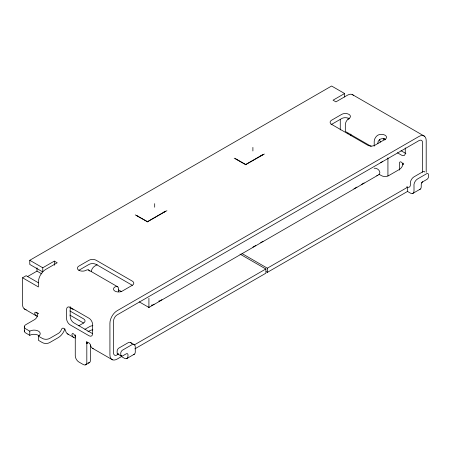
<?xml version="1.0" encoding="UTF-8"?>
<svg xmlns="http://www.w3.org/2000/svg" width="451" height="451" viewBox="0 0 451 451"><rect width="100%" height="100%" fill="white"/><g stroke="black" fill="none" stroke-linecap="round" stroke-linejoin="round"><path stroke-width="0.68" d="M148.915 307.419L148.915 298.274M377.814 143.548C377.51 139.782 381.929 137.239 385.036 139.376A5.108 2.948 0 0 1 385.611 139.771M164.976 211.682L166.943 210.724M234.199 158.194L245.677 164.666L264.371 154.028M139.201 301.832L148.915 307.447L377.865 175.259C382.561 173.009 378.073 167.603 374.172 168.223M26.158 309.606A10.21 5.897 -60 0 1 22.55 304.47L22.55 277.788L38.436 286.96L38.436 281.954A10.21 5.897 -60 0 1 45.658 269.45L57.209 262.781L54.323 261.112L42.766 267.781L42.766 271.947L29.772 264.444L29.772 260.278L331.603 86.017L344.598 93.52L344.598 96.993M22.55 277.788L26.158 275.702L38.549 282.856M27.607 276.536L36.993 271.119L41.858 273.926M344.598 93.52L333.047 100.19L335.933 101.858L347.49 95.189A10.21 5.897 -60 0 1 353.742 95.747M263.074 154.456L245.677 164.502L235.495 158.628M165.647 211.153L147.471 221.65L135.221 214.89M78.874 270.284L88.982 264.444A5.108 2.948 0 0 1 96.204 264.444L132.306 285.291A5.108 2.948 0 0 0 132.306 281.12L96.204 260.278A5.108 2.948 0 0 0 88.982 260.278L78.874 266.113A5.108 2.948 0 0 0 78.874 270.284A5.108 2.948 0 0 0 86.096 270.284A5.108 2.948 -60 0 1 89.484 271.068M97.196 264.703L94.761 266.113A5.108 2.948 -60 0 0 91.203 271.609M132.306 285.291L122.198 291.126A5.108 2.948 0 0 1 114.977 291.126A5.108 2.948 0 0 1 114.977 286.96A5.108 2.948 -60 0 1 118.585 289.04L118.585 291.712M374.206 146.13L374.206 141.462A5.108 2.948 -60 0 1 377.814 135.21A5.108 2.948 0 0 1 385.036 135.21A5.108 2.948 0 0 1 385.036 139.376L374.928 145.216A5.108 2.948 0 0 1 367.706 145.216L331.603 124.369A5.108 2.948 0 0 1 331.603 120.203L341.711 114.362A5.108 2.948 0 0 1 348.933 114.362A5.108 2.948 0 0 1 348.933 118.534A5.108 2.948 -60 0 0 345.319 124.786L345.319 131.455L371.196 146.395M78.75 325.797L83.565 323.017A5.108 2.948 0 0 0 83.565 318.851L69.866 310.942M84.889 329.343L89.704 326.563A5.108 2.948 0 0 1 92.867 325.712M87.9 331.773L89.704 330.73A5.108 2.948 0 0 1 92.867 329.878M154.112 304.177L151.801 305.507L151.801 304.927M161.915 299.673L159.023 301.341L159.023 300.755M252.893 247.142L255.785 245.479M260.695 242.644L263.006 241.308M353.984 188.777L356.876 187.114M361.206 184.611L364.098 182.943M85.527 364.865L89.58 362.525M118.669 353.945L116.42 355.247A5.108 2.948 -60 0 1 113.534 352.829L113.534 321.14A5.108 2.948 -60 0 1 117.142 314.888L418.973 140.627A5.108 2.948 -60 0 1 422.587 142.713L422.587 172.288M134.263 344.942L265.893 268.948L265.893 273.199L134.877 348.843M242.086 253.603L267.353 268.187L407.512 187.272L407.512 191.438L267.353 272.359L266.152 271.66M133.473 354.514A5.108 2.948 60 0 0 135.277 351.943L135.277 346.943A5.108 2.948 -60 0 0 131.669 344.857L122.559 350.117A2.554 1.471 -60 0 0 120.755 353.246L120.755 354.914A2.554 1.471 -60 0 0 122.559 355.952L126.167 353.872A2.554 1.471 -60 0 1 127.977 354.914L127.977 356.16A5.108 2.948 60 0 1 124.363 358.246L121.477 356.578L117.142 359.081A10.21 5.897 -60 0 1 109.92 354.914L109.92 323.226A10.21 5.897 -60 0 1 117.142 310.722L418.973 136.461A10.21 5.897 -60 0 1 426.195 140.627L426.195 172.31M126.686 358.613L134.432 354.136M412.721 193.473L420.383 189.048M262.161 155.15L260.864 155.578M376.771 175.777L377.865 175.259M118.472 354.012L117.502 353.872A2.554 1.471 -60 0 1 117.142 352.829L117.142 351.16A2.554 1.471 -60 0 1 118.946 348.031L128.056 342.771A5.108 2.948 -60 0 1 131.45 343.555M163.431 212.28L164.728 211.846L147.471 221.807L137.431 216.012L138.728 216.446M237.705 159.75L236.409 159.316M38.701 313.795C39.079 313.828 34.361 310.525 34.693 313.298A10.21 5.897 -60 0 0 37.264 316.32M384.63 139.145L383.976 138.767M117.632 353.973L121.398 356.138M92.348 348.211L112.502 359.808M352.13 94.456L424.504 136.247M383.807 138.666L385.036 139.376M401.018 150.69L405.257 153.137A5.108 2.948 60 0 0 405.883 153.436M397.404 152.771L401.644 155.223A5.108 2.948 60 0 0 405.257 153.137L405.257 147.894M407.512 187.272L406.785 186.855A5.108 2.948 60 0 0 410.399 184.769L410.399 183.997A5.108 2.948 -60 0 1 413.922 176.899L423.032 171.639A2.554 1.471 -60 0 1 424.729 172.028M378.992 174.244L381.428 175.648A5.108 2.948 0 0 0 388.649 175.648L399.479 169.396A5.108 2.948 -60 0 0 403.087 163.144L403.087 164.53M407.512 191.438L410.399 193.107A5.108 2.948 60 0 0 414.007 191.021L414.007 186.083A5.108 2.948 -60 0 1 417.536 178.979L426.646 173.72A2.554 1.471 -60 0 1 428.45 174.762L428.45 177.328A2.554 1.471 -60 0 1 426.646 179.56L423.032 181.64A2.554 1.471 -60 0 0 421.228 184.707L421.228 186.855A5.108 2.948 60 0 1 419.424 189.42M240.005 254.088L265.171 268.616A5.108 2.948 60 0 0 265.893 268.948M88.413 269.918L117.745 286.853M118.551 289.903L121.663 291.701M29.772 260.278L42.766 267.781M130.824 342.664L134.432 344.75M70.142 307.762L73.096 309.471M69.866 315.108L83.565 323.017M92.59 333.65A5.108 2.948 60 0 1 88.982 335.736L70.209 324.895A5.108 2.948 60 0 1 66.596 318.643L66.596 309.471A5.108 2.948 60 0 1 70.209 307.385L88.982 318.226A5.108 2.948 60 0 1 92.59 324.478L92.59 333.65L73.817 322.809A5.108 2.948 60 0 1 70.209 316.557L70.209 307.385A5.108 2.948 60 0 1 70.26 306.691M67.436 333.83L73.575 337.371M64.893 328.841A10.21 5.897 -60 0 1 58.292 337.613L49.627 342.613A5.108 2.948 0 0 1 42.405 342.613L38.436 340.319L38.436 336.153A6.128 3.535 0 0 0 38.436 331.147A6.128 3.535 0 0 0 29.772 331.147L25.797 328.858A5.108 2.948 0 0 1 25.797 324.686L34.462 319.686A5.108 2.948 -60 0 0 37.591 315.796L37.625 314.043L36.272 312.391M38.436 336.153L42.405 338.447A5.108 2.948 0 0 0 49.627 338.447L58.292 333.441A5.108 2.948 -60 0 0 61.421 329.551C62.277 326.338 65.587 329.123 65.745 331.226A10.21 5.897 -60 0 0 68.315 334.247M39.124 335.792A6.128 3.535 0 0 0 29.772 335.318L25.797 333.024A5.108 2.948 0 0 1 24.478 330.177M24.241 308.85L36.384 315.903M349.367 118.822L348.933 118.534A5.108 2.948 0 0 0 341.711 118.534L331.603 124.369A5.108 2.948 0 0 0 331.028 124.764M136.518 215.324L137.183 215.849M350.692 134.088L350.917 134.691M86.919 342.912L87.043 343.521L86.817 341.57L86.817 362.418A5.108 2.948 60 0 1 83.204 364.498L78.874 362.001A5.108 2.948 60 0 1 75.261 355.743L75.261 334.901C77.036 340.623 72.78 329.89 71.884 334.766A10.21 5.897 -60 0 0 75.447 337.962M75.362 336.237L75.441 336.677M87.009 343.358C87.641 340.815 90.634 344.085 90.657 345.607A10.21 5.897 -60 0 0 93.227 348.629M399.479 170.089L399.479 163.144A2.554 1.471 60 0 1 400.973 161.948A2.554 1.471 60 0 1 402.98 164.452M387.928 157.861L387.928 175.23A5.108 2.948 60 0 0 387.978 175.986M350.737 134.308L350.737 135.695M348.211 118.117L348.211 119.521M340.268 119.414L340.268 129.944M267.353 268.187L267.353 272.359M252.893 147.398L252.893 150.978M245.677 164.35L245.677 164.818M154.693 203.649L154.693 207.229M148.915 306.996L148.915 307.447M147.471 221.492L147.471 221.965M121.477 355.365L121.477 356.578M90.425 345.043L90.425 360.332A5.108 2.948 60 0 1 88.052 362.88M54.323 261.112L54.323 265.278M36.993 267.838L36.993 271.119M29.772 331.147L29.772 335.318M24.326 326.513L24.326 331.197M347.992 133.011A5.108 2.948 -60 0 1 347.727 133.823M380.548 142.065A5.108 2.948 60 0 1 379.477 139.68M382.662 161.283A10.21 5.897 -60 0 1 380.706 162.726M422.587 181.618A10.21 5.897 -60 0 1 421.443 182.892M384.162 139.979A5.108 2.948 60 0 1 383.716 139.212"/></g></svg>
